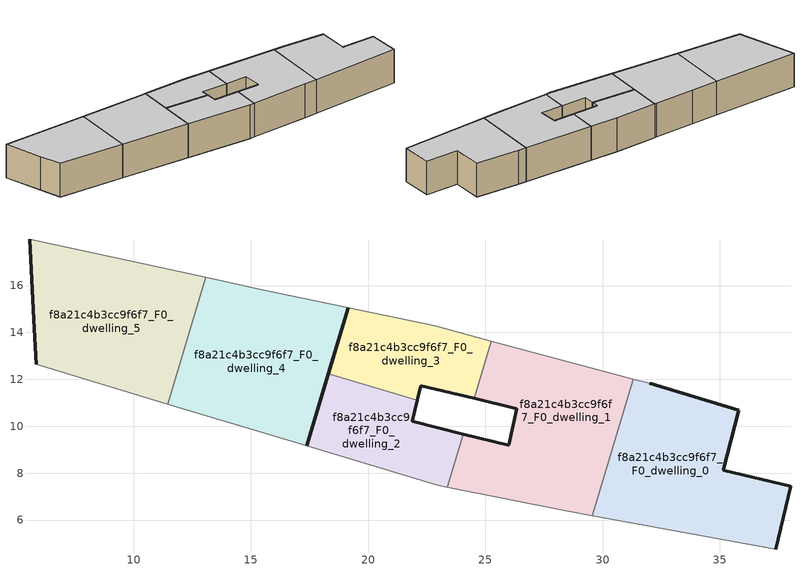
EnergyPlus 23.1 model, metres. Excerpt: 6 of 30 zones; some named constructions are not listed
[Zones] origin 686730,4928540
f8a21c4b3cc9f6f7_F0_dwelling_0
 floor ground (EU_floor_Construction): 37.38,4.76 38.02,7.43 35.14,8.12 35.8,10.68 32.02,11.83 31.31,12.01 29.56,6.19 z0
 wall outside (EU_wall_Construction): 32.02,11.83 35.8,10.68 35.14,8.12 38.02,7.43 37.38,4.76 z0:3
 wall adiabatic (EU_wall_Construction): 37.38,4.76 29.56,6.19 / 31.31,12.01 32.02,11.83 z0:3
 wall to f8a21c4b3cc9f6f7_F0_dwelling_1 (EU_wall_Construction): 29.56,6.19 31.31,12.01 z0:3
 ceiling to f8a21c4b3cc9f6f7_F1_dwelling_0 (EU_floor_Construction): 35.8,10.68 35.14,8.12 38.02,7.43 37.38,4.76 29.56,6.19 31.31,12.01 32.02,11.83 z3
f8a21c4b3cc9f6f7_F0_dwelling_1
 floor ground (EU_floor_Construction): 29.56,6.19 31.31,12.01 25.26,13.63 24.52,11.19 26.35,10.75 26,9.18 24.06,9.67 23.38,7.39 28.44,6.39 z0
 wall outside (EU_wall_Construction): 24.06,9.67 26,9.18 26.35,10.75 24.52,11.19 z0:3
 wall to f8a21c4b3cc9f6f7_F0_dwelling_2 (EU_wall_Construction): 23.38,7.39 24.06,9.67 z0:3
 wall to f8a21c4b3cc9f6f7_F0_dwelling_3 (EU_wall_Construction): 24.52,11.19 25.26,13.63 z0:3
 wall adiabatic (EU_wall_Construction): 25.26,13.63 31.31,12.01 / 29.56,6.19 28.44,6.39 23.38,7.39 z0:3
 ceiling to f8a21c4b3cc9f6f7_F1_dwelling_1 (EU_floor_Construction): 31.31,12.01 29.56,6.19 28.44,6.39 23.38,7.39 24.06,9.67 26,9.18 26.35,10.75 24.52,11.19 25.26,13.63 z3
f8a21c4b3cc9f6f7_F0_dwelling_2
 floor ground (EU_floor_Construction): 23.38,7.39 24.06,9.67 21.89,10.21 22.1,11.11 18.31,12.25 17.38,9.16 22.96,7.48 z0
 wall outside (EU_wall_Construction): 17.38,9.16 18.31,12.25 / 22.1,11.11 21.89,10.21 24.06,9.67 z0:3
 wall adiabatic (EU_wall_Construction): 23.38,7.39 22.96,7.48 17.38,9.16 z0:3
 wall to f8a21c4b3cc9f6f7_F0_dwelling_3 (EU_wall_Construction): 18.31,12.25 22.1,11.11 z0:3
 ceiling to f8a21c4b3cc9f6f7_F1_dwelling_2 (EU_floor_Construction): 22.1,11.11 21.89,10.21 24.06,9.67 23.38,7.39 22.96,7.48 17.38,9.16 18.31,12.25 z3
f8a21c4b3cc9f6f7_F0_dwelling_3
 floor ground (EU_floor_Construction): 24.52,11.19 25.26,13.63 22.85,14.28 19.15,15.06 18.31,12.25 22.1,11.11 22.25,11.72 z0
 wall outside (EU_wall_Construction): 18.31,12.25 19.15,15.06 / 24.52,11.19 22.25,11.72 22.1,11.11 z0:3
 wall adiabatic (EU_wall_Construction): 19.15,15.06 22.85,14.28 25.26,13.63 z0:3
 ceiling to f8a21c4b3cc9f6f7_F1_dwelling_3 (EU_floor_Construction): 25.26,13.63 24.52,11.19 22.25,11.72 22.1,11.11 18.31,12.25 19.15,15.06 22.85,14.28 z3
f8a21c4b3cc9f6f7_F0_dwelling_4
 floor ground (EU_floor_Construction): 17.38,9.16 19.15,15.06 18.97,15.09 15.47,15.83 13.09,16.34 11.46,10.94 z0
 wall outside (EU_wall_Construction): 19.15,15.06 17.38,9.16 z0:3
 wall adiabatic (EU_wall_Construction): 17.38,9.16 11.46,10.94 / 13.09,16.34 15.47,15.83 18.97,15.09 19.15,15.06 z0:3
 wall to f8a21c4b3cc9f6f7_F0_dwelling_5 (EU_wall_Construction): 11.46,10.94 13.09,16.34 z0:3
 ceiling to f8a21c4b3cc9f6f7_F1_dwelling_4 (EU_floor_Construction): 18.97,15.09 19.15,15.06 17.38,9.16 11.46,10.94 13.09,16.34 15.47,15.83 z3
f8a21c4b3cc9f6f7_F0_dwelling_5
 floor ground (EU_floor_Construction): 11.46,10.94 13.09,16.34 5.58,17.99 5.75,14.54 5.85,12.63 z0
 wall outside (EU_wall_Construction): 5.85,12.63 5.75,14.54 5.58,17.99 z0:3
 wall adiabatic (EU_wall_Construction): 5.58,17.99 13.09,16.34 / 11.46,10.94 5.85,12.63 z0:3
 ceiling to f8a21c4b3cc9f6f7_F1_dwelling_5 (EU_floor_Construction): 13.09,16.34 11.46,10.94 5.85,12.63 5.75,14.54 5.58,17.99 z3
[SCHEDULE:CONSTANT]
Name | Hourly Value
EU_AlwaysOn | 1
EU_CoolingOff | 0
[SCHEDULE:FILE] Column Number=1; Rows to Skip at Top=0; Number of Hours of Data=8760; Column Separator=Comma; Interpolate to Timestep=No; Minutes per Item=60; Adjust Schedule for Daylight Savings=Yes
Name | File
EU_Step8_GainSchedule_f8a21c4b3cc9f6f7_F4_dwelling_1_f000 | ../../schedules/f8a21c4b3cc9f6f7/f8a21c4b3cc9f6f7_F4_dwelling_1_f000_gain.csv
EU_Step8_GainSchedule_f8a21c4b3cc9f6f7_F4_dwelling_2_f000 | ../../schedules/f8a21c4b3cc9f6f7/f8a21c4b3cc9f6f7_F4_dwelling_2_f000_gain.csv
EU_Step8_GainSchedule_f8a21c4b3cc9f6f7_F4_dwelling_3_f000 | ../../schedules/f8a21c4b3cc9f6f7/f8a21c4b3cc9f6f7_F4_dwelling_3_f000_gain.csv
EU_Step8_GainSchedule_f8a21c4b3cc9f6f7_F4_dwelling_4_f000 | ../../schedules/f8a21c4b3cc9f6f7/f8a21c4b3cc9f6f7_F4_dwelling_4_f000_gain.csv
EU_Step8_GainSchedule_f8a21c4b3cc9f6f7_F4_dwelling_5_f000 | ../../schedules/f8a21c4b3cc9f6f7/f8a21c4b3cc9f6f7_F4_dwelling_5_f000_gain.csv
